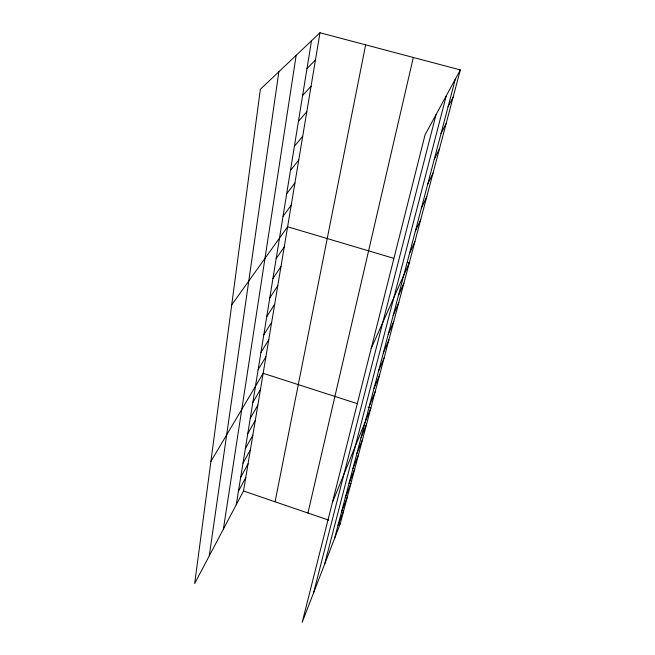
<?xml version="1.0" encoding="UTF-8"?>
<svg xmlns="http://www.w3.org/2000/svg" width="655" height="655" viewBox="0 0 655 655"><rect width="100%" height="100%" fill="white"/><g stroke="black" fill="none" stroke-linecap="round" stroke-linejoin="round"><path stroke-width="0.98" d="M209.272 555.858L278.858 71.747M223.388 529.134L296.166 55.339M236.242 504.776L311.493 40.806M319.984 32.75L260.363 89.285L194.666 583.539L243.521 490.996L319.984 32.75L460.334 69.921L340.15 524.057L302.209 622.25L425.054 134.824L460.334 69.921M275.075 501.787L365.621 44.835M307.932 513.029L413.33 57.476M313.573 592.841L436.025 114.641M324.528 564.479L446.276 95.794M334.508 538.656L455.331 79.14M337.996 525.384L343.646 510.834M341.574 511.76L347.232 497.276M345.25 497.775L350.916 483.365M349.025 483.423L354.699 469.086M352.906 468.669L358.572 454.423M356.893 453.514L362.559 439.366M360.987 437.941L366.653 423.9M332.347 502.672L370.861 407.999L368.012 407.082M369.535 405.437L375.184 391.657M373.989 388.481L379.638 374.848M378.582 371.017L384.215 357.548M383.314 353.029L388.931 339.732M388.186 334.492L393.786 321.392M393.213 315.382L398.78 302.495M398.396 295.667L403.938 283.026M371.205 348.501L409.252 262.933L407.312 262.36M409.432 253.681L414.91 241.572M415.319 231.289L420.747 219.499M421.411 208.126L426.79 196.68M427.715 184.153L433.037 173.076M434.249 159.312L439.505 148.644M441.02 133.563L446.202 123.336M448.045 106.855L453.145 97.112M238.436 491.283L245.764 477.569M240.68 477.438L248.065 463.797M242.98 463.241L250.415 449.682M245.347 448.659L252.83 435.198M247.77 433.692L255.311 420.33M250.267 418.324L257.857 405.077M252.83 402.53L260.477 389.406M210.885 461.472L263.163 373.309L357.581 403.726M258.168 369.6L265.922 356.762M260.952 352.431L268.755 339.757M263.818 334.762L271.678 322.268M266.765 316.57L274.682 304.272M269.811 297.837L277.769 285.744M272.938 278.531L280.954 266.667M276.164 258.627L284.237 247.017M231.706 304.878L287.61 226.761L393.712 258.316M283.034 216.273L291.205 205.236M286.694 193.716L294.914 183.007M290.476 170.398L298.745 160.041M294.39 146.261L302.708 136.297M298.443 121.29L306.802 111.743M302.635 95.417L311.043 86.329M306.982 68.611L315.44 60.014M243.521 490.996L328.744 520.152M338.25 523.402L340.15 524.057"/></g></svg>
